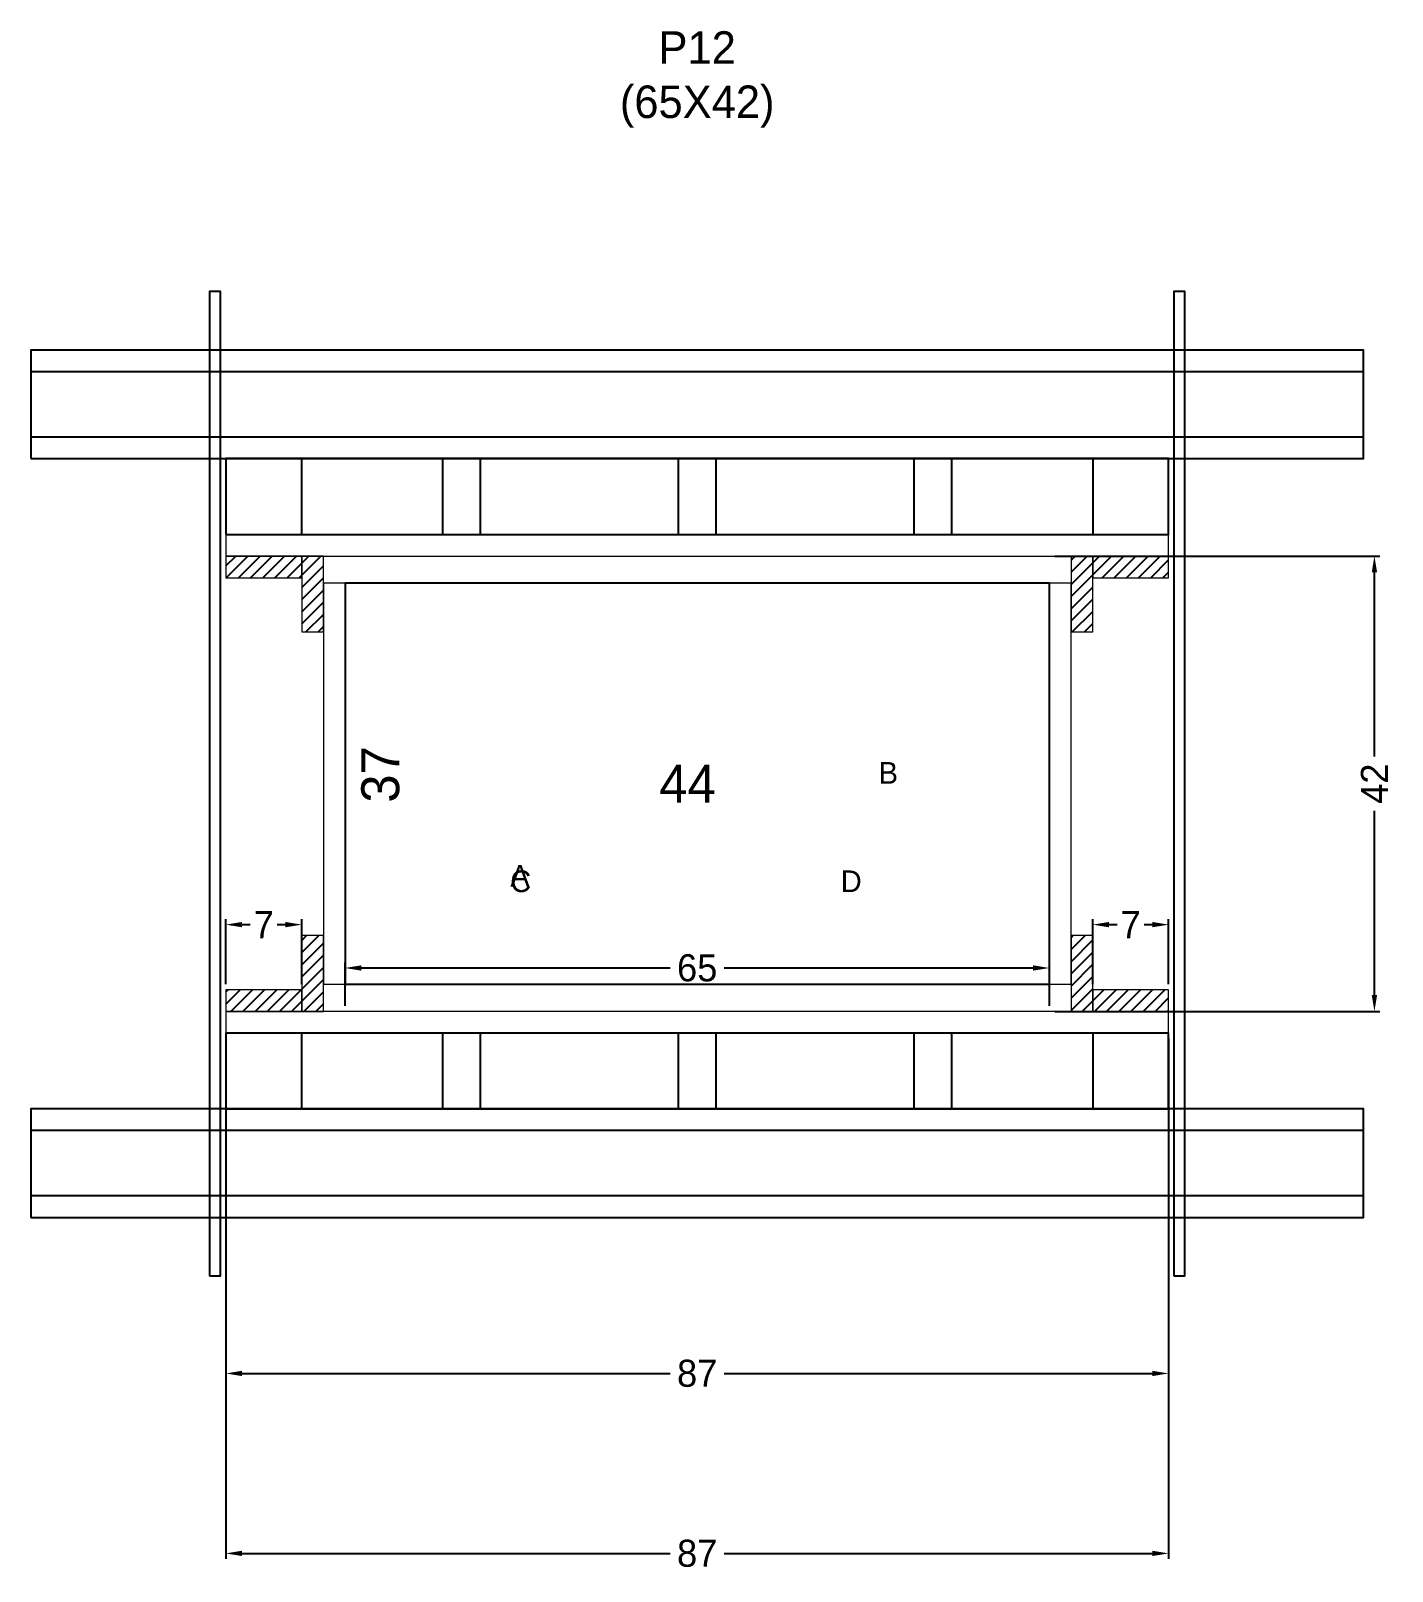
# Model space of a CAD drawing. Header units: centimetres. Extents: x -123 to 128, y -5 to 279.
import ezdxf

# ---------------------------------------------------------------- set-up
doc = ezdxf.new("R2010")
doc.units = ezdxf.units.CM
for name, color, linetype in [('CHAPA', 140, 'Continuous'), ('COTA', 241, 'Continuous'), ('Hachura', 251, 'Continuous'), ('Madeira', 30, 'Continuous'), ('NOMENCLATURA', 7, 'Continuous'), ('Painéis', 200, 'Continuous'), ('Perfil Metálico', 150, 'Continuous'), ('SARRAFO', 251, 'Continuous'), ('TEXTO_GERAL', 7, 'Continuous')]:
    doc.layers.add(name, color=color, linetype=linetype)
doc.dimstyles.new('cotax2', dxfattribs={"dimtxt": 2.5, "dimasz": 1.5, "dimexe": 0.5, "dimexo": 0.5, "dimgap": 0.5, "dimtad": 1, "dimcen": 2.5, "dimazin": 3, "dimtfac": 1, "dimtmove": 0, "dimatfit": 3})
pattern_1 = [(45, (0, 0), (-1.122532, 1.122532), [])]

# ---------------------------------------------------------------- blocks, each defined once
blk = doc.blocks.new('_CLOSEDFILLED')
at = {"color": 0, "linetype": 'BYBLOCK'}
blk.add_solid([(-1, 0.164), (0, 0), (-1, -0.164)], dxfattribs=at)
blk = doc.blocks.new('*D1')
for p, q in [((-87, 93), (-87, -3)), ((87, 93), (87, -3)), ((-84, -2), (-5, -2)), ((5, -2), (84, -2))]:
    blk.add_line(p, q)
at = {"layer": 'Defpoints'}
for p in [(-87, 94), (87, 94), (-87, -2)]:
    blk.add_point(p, dxfattribs=at)
at = {"layer": 'COTA', "xscale": 3, "yscale": 3, "rotation": 180}
blk.add_blockref('_CLOSEDFILLED', (-87, -2), dxfattribs=at)
at = {"layer": 'COTA', "xscale": 3, "yscale": 3}
blk.add_blockref('_CLOSEDFILLED', (87, -2), dxfattribs=at)
at = {"layer": 'COTA', "insert": (0, -2), "char_height": 5, "attachment_point": 5}
blk.add_mtext('87', dxfattribs=at)
blk = doc.blocks.new('*D2')
for p, q in [((-65, 99), (-65, 107)), ((-62, 106), (-5, 106)), ((5, 106), (62, 106)), ((65, 99), (65, 107))]:
    blk.add_line(p, q)
at = {"layer": 'Defpoints'}
for p in [(-65, 106), (-65, 98), (65, 98)]:
    blk.add_point(p, dxfattribs=at)
at = {"layer": 'COTA', "xscale": 3, "yscale": 3, "rotation": 180}
blk.add_blockref('_CLOSEDFILLED', (-65, 106), dxfattribs=at)
at = {"layer": 'COTA', "xscale": 3, "yscale": 3}
blk.add_blockref('_CLOSEDFILLED', (65, 106), dxfattribs=at)
at = {"layer": 'COTA', "insert": (0, 106), "char_height": 5, "attachment_point": 5}
blk.add_mtext('65', dxfattribs=at)
blk = doc.blocks.new('*D3')
for p, q in [((66, 182), (126, 182)), ((125, 145), (125, 179)), ((125, 101), (125, 135)), ((66, 98), (126, 98))]:
    blk.add_line(p, q)
at = {"layer": 'Defpoints'}
for p in [(65, 182), (65, 98), (125, 98)]:
    blk.add_point(p, dxfattribs=at)
at = {"layer": 'COTA', "xscale": 3, "yscale": 3}
for p, rotation in [((125, 182), 90), ((125, 98), -90.00000000000001)]:
    blk.add_blockref('_CLOSEDFILLED', p, dxfattribs=dict(at, rotation=rotation))
at = {"layer": 'COTA', "insert": (125, 140), "char_height": 5, "attachment_point": 5, "rotation": 90}
blk.add_mtext('42', dxfattribs=at)
blk = doc.blocks.new('*D4')
for p, q in [((-87, 103), (-87, 115)), ((-84, 114), (-82.5, 114)), ((-77.5, 114), (-76, 114)), ((-73, 103), (-73, 115))]:
    blk.add_line(p, q)
at = {"layer": 'Defpoints'}
for p in [(-87, 114), (-87, 102), (-73, 102)]:
    blk.add_point(p, dxfattribs=at)
at = {"layer": 'COTA', "xscale": 3, "yscale": 3, "rotation": 180}
blk.add_blockref('_CLOSEDFILLED', (-87, 114), dxfattribs=at)
at = {"layer": 'COTA', "xscale": 3, "yscale": 3}
blk.add_blockref('_CLOSEDFILLED', (-73, 114), dxfattribs=at)
at = {"layer": 'COTA', "insert": (-80, 114), "char_height": 5, "attachment_point": 5}
blk.add_mtext('7', dxfattribs=at)
blk = doc.blocks.new('*D5')
for p, q in [((73, 103), (73, 115)), ((76, 114), (77.5, 114)), ((82.5, 114), (84, 114)), ((87, 103), (87, 115))]:
    blk.add_line(p, q)
at = {"layer": 'Defpoints'}
for p in [(73, 114), (73, 102), (87, 102)]:
    blk.add_point(p, dxfattribs=at)
at = {"layer": 'COTA', "xscale": 3, "yscale": 3, "rotation": 180}
blk.add_blockref('_CLOSEDFILLED', (73, 114), dxfattribs=at)
at = {"layer": 'COTA', "xscale": 3, "yscale": 3}
blk.add_blockref('_CLOSEDFILLED', (87, 114), dxfattribs=at)
at = {"layer": 'COTA', "insert": (80, 114), "char_height": 5, "attachment_point": 5}
blk.add_mtext('7', dxfattribs=at)
blk = doc.blocks.new('*D6')
for p, q in [((-87, 60.2), (-87, 30.2)), ((87, 60.2), (87, 30.2)), ((-84, 31.2), (-5, 31.2)), ((5, 31.2), (84, 31.2))]:
    blk.add_line(p, q)
at = {"layer": 'Defpoints'}
for p in [(-87, 61.2), (87, 61.2), (-87, 31.2)]:
    blk.add_point(p, dxfattribs=at)
at = {"layer": 'COTA', "xscale": 3, "yscale": 3, "rotation": 180}
blk.add_blockref('_CLOSEDFILLED', (-87, 31.2), dxfattribs=at)
at = {"layer": 'COTA', "xscale": 3, "yscale": 3}
blk.add_blockref('_CLOSEDFILLED', (87, 31.2), dxfattribs=at)
at = {"layer": 'COTA', "insert": (0, 31.2), "char_height": 5, "attachment_point": 5}
blk.add_mtext('87', dxfattribs=at)

msp = doc.modelspace()

# ---------------------------------------------------------------- hatches: boundary and pattern name
at = {"layer": 'Hachura'}
h = msp.add_hatch(dxfattribs=at)
h.set_pattern_fill('ANSI31')
h.set_pattern_definition(pattern_1)
h.paths.add_polyline_path([(-87, 178), (-73, 178), (-73, 182), (-87, 182)])
h = msp.add_hatch(dxfattribs=at)
h.set_pattern_fill('ANSI31')
h.set_pattern_definition(pattern_1)
h.paths.add_polyline_path([(-73, 168), (-69, 168), (-69, 182), (-73, 182)])
h = msp.add_hatch(dxfattribs=at)
h.set_pattern_fill('ANSI31')
h.set_pattern_definition(pattern_1)
h.paths.add_polyline_path([(69, 168), (73, 168), (73, 182), (69, 182)])
h = msp.add_hatch(dxfattribs=at)
h.set_pattern_fill('ANSI31')
h.set_pattern_definition(pattern_1)
h.paths.add_polyline_path([(73, 178), (87, 178), (87, 182), (73, 182)])
h = msp.add_hatch(dxfattribs=at)
h.set_pattern_fill('ANSI31')
h.set_pattern_definition(pattern_1)
h.paths.add_polyline_path([(-73, 98), (-69, 98), (-69, 112), (-73, 112)])
h = msp.add_hatch(dxfattribs=at)
h.set_pattern_fill('ANSI31')
h.set_pattern_definition(pattern_1)
h.paths.add_polyline_path([(69, 98), (73, 98), (73, 112), (69, 112)])
h = msp.add_hatch(dxfattribs=at)
h.set_pattern_fill('ANSI31')
h.set_pattern_definition(pattern_1)
h.paths.add_polyline_path([(-87, 98), (-73, 98), (-73, 102), (-87, 102)])
h = msp.add_hatch(dxfattribs=at)
h.set_pattern_fill('ANSI31')
h.set_pattern_definition(pattern_1)
h.paths.add_polyline_path([(73, 98), (87, 98), (87, 102), (73, 102)])

# ---------------------------------------------------------------- linework, layer by layer
at = {"layer": 'CHAPA', "lineweight": 18}
for points in [[(-87, 182), (87, 182), (87, 186), (-87, 186)], [(-87, 182), (87, 182), (87, 186), (-87, 186)], [(-69, 103), (-65, 103), (-65, 177), (-69, 177)], [(-69, 103), (-65, 103), (-65, 177), (-69, 177)], [(65, 103), (69, 103), (69, 177), (65, 177)], [(65, 103), (69, 103), (69, 177), (65, 177)], [(-87, 94), (87, 94), (87, 98), (-87, 98)], [(-87, 94), (87, 94), (87, 98), (-87, 98)]]:
    msp.add_lwpolyline(points, close=True, dxfattribs=at)
at = {"layer": 'Hachura'}
for points in [[(-90, 49.2), (-88, 49.2), (-88, 230.8), (-90, 230.8)], [(88, 49.2), (90, 49.2), (90, 230.8), (88, 230.8)]]:
    msp.add_lwpolyline(points, close=True, dxfattribs=at)
at = {"layer": 'Madeira', "color": 126}
for points in [[(-87, 186), (87, 186), (87, 200), (-87, 200)], [(-87, 186), (-73, 186), (-73, 200), (-87, 200)], [(-47, 186), (-40, 186), (-40, 200), (-47, 200)], [(-3.5, 186), (3.5, 186), (3.5, 200), (-3.5, 200)], [(40, 186), (47, 186), (47, 200), (40, 200)], [(73, 186), (87, 186), (87, 200), (73, 200)], [(-87, 80), (87, 80), (87, 94), (-87, 94)], [(-87, 80), (-73, 80), (-73, 94), (-87, 94)], [(-47, 80), (-40, 80), (-40, 94), (-47, 94)], [(-3.5, 80), (3.5, 80), (3.5, 94), (-3.5, 94)], [(40, 80), (47, 80), (47, 94), (40, 94)], [(73, 80), (87, 80), (87, 94), (73, 94)]]:
    msp.add_lwpolyline(points, close=True, dxfattribs=at)
at = {"layer": 'Painéis'}
msp.add_lwpolyline([(-65, 103), (65, 103), (65, 177), (-65, 177)], close=True, dxfattribs=at)
at = {"layer": 'Perfil Metálico', "color": 224}
for points in [[(-123, 200), (123, 200), (123, 220), (-123, 220)], [(-123, 204), (123, 204), (123, 216), (-123, 216)], [(-123, 60), (123, 60), (123, 80), (-123, 80)], [(-123, 64), (123, 64), (123, 76), (-123, 76)]]:
    msp.add_lwpolyline(points, close=True, dxfattribs=at)
at = {"layer": 'SARRAFO', "color": 251, "lineweight": 13}
for points in [[(-87, 178), (-73, 178), (-73, 182), (-87, 182)], [(-73, 168), (-69, 168), (-69, 182), (-73, 182)], [(69, 168), (73, 168), (73, 182), (69, 182)], [(73, 178), (87, 178), (87, 182), (73, 182)], [(-73, 98), (-69, 98), (-69, 112), (-73, 112)], [(69, 98), (73, 98), (73, 112), (69, 112)], [(-87, 98), (-73, 98), (-73, 102), (-87, 102)], [(73, 98), (87, 98), (87, 102), (73, 102)]]:
    msp.add_lwpolyline(points, close=True, dxfattribs=at)

# ---------------------------------------------------------------- texts
at = {"layer": 'COTA'}
msp.add_text('37', height=7, rotation=90, dxfattribs=at).set_placement((-55, 136.5))
msp.add_text('44', height=7, dxfattribs=at).set_placement((-7, 136.5))
at = {"layer": 'NOMENCLATURA', "insert": (0, 261), "char_height": 6, "attachment_point": 8}
msp.add_mtext('P12\\P(65X42)', dxfattribs=at)
at = {"layer": 'TEXTO_GERAL'}
for s, p in [('B', (33.5, 140)), ('A', (-34.5, 121)), ('C', (-34.5, 120)), ('D', (26.5, 120))]:
    msp.add_text(s, height=4, dxfattribs=at).set_placement(p)

# ---------------------------------------------------------------- dimensions: what is measured, and where the dimension line sits
at = {"layer": 'COTA'}
dim = msp.add_linear_dim(base=(125, 98), p1=(65, 98), p2=(65, 182), angle=90, dimstyle='cotax2', dxfattribs=at)
dim.commit()
dim.dimension.update_dxf_attribs({"geometry": '*D3', "text_midpoint": (125, 140)})
for base, p1, p2, picture, middle in [((-87, 114), (-87, 102), (-73, 102), '*D4', (-80, 114)), ((73, 114), (73, 102), (87, 102), '*D5', (80, 114)), ((-65, 106), (-65, 98), (65, 98), '*D2', (0, 106)), ((-87, -2), (-87, 94), (87, 94), '*D1', (0, -2)), ((-87, 31.2), (-87, 61.2), (87, 61.2), '*D6', (0, 31.2))]:
    dim = msp.add_linear_dim(base=base, p1=p1, p2=p2, dimstyle='cotax2', dxfattribs=at)
    dim.commit()
    dim.dimension.update_dxf_attribs({"geometry": picture, "text_midpoint": middle})

doc.saveas('drawing.dxf')
